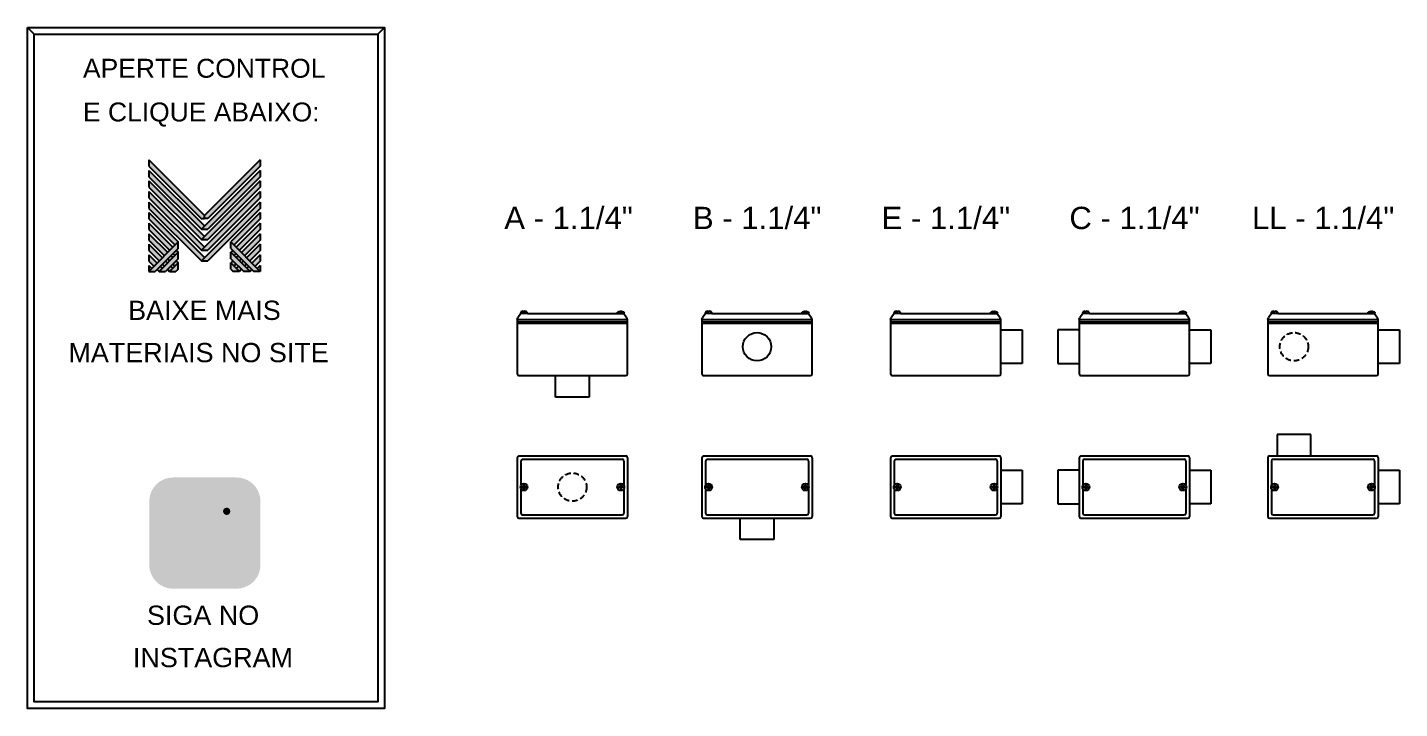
# Model space of a CAD drawing. Header units: millimetres. Extents: x 224 to 3249, y 310 to 1076.
# Drawn here: x 224 to 1766, y 310 to 1076 of the extents above; entities that cross this region are included whole.
import ezdxf
from ezdxf.enums import TextEntityAlignment as Align

# ---------------------------------------------------------------- set-up
doc = ezdxf.new("R2010")
doc.units = ezdxf.units.MM
doc.linetypes.add('HIDDEN', pattern=[9.525, 6.35, -3.175])
for name, color, linetype in [('BUCHA DE PASSAGEM', 20, 'Continuous'), ('CONDULETE', 8, 'Continuous'), ('FURO VASADO', 251, 'HIDDEN'), ('logo01', 10, 'Continuous'), ('logo02', 250, 'Continuous')]:
    doc.layers.add(name, color=color, linetype=linetype)
doc.styles.get("Standard").update_dxf_attribs({"font": 'arial.ttf'})

# ---------------------------------------------------------------- blocks, each defined once
blk = doc.blocks.new('MESH')
at = {"layer": 'logo01'}
h = blk.add_hatch(color=256, dxfattribs=at)
h.dxf.hatch_style = 1
h.paths.add_polyline_path([(30046, 14087), (30046, 13835), (32119, 11769), (32248, 11769), (32248, 11893)])
h.paths.add_polyline_path([(30046, 13670), (30046, 13418), (32121, 11349), (32248, 11475)])
h.paths.add_polyline_path([(30046, 13253), (30046, 13001), (32121, 10932), (32248, 11058)])
h.paths.add_polyline_path([(30046, 12835), (30046, 12583), (32121, 10515), (32248, 10641)])
h.paths.add_polyline_path([(30046, 12418), (30046, 12166), (32121, 10097), (32248, 10223)])
h.paths.add_polyline_path([(30046, 12001), (30046, 11749), (31084, 10714), (31211, 10840)])
h.paths.add_polyline_path([(30046, 11583), (30046, 11331), (30875, 10505), (31001, 10631)])
h.paths.add_polyline_path([(30046, 11166), (30046, 10914), (30666, 10296), (30792, 10422)])
h.paths.add_polyline_path([(30046, 10749), (30046, 10497), (30456, 10088), (30583, 10214)])
h.paths.add_polyline_path([(30046, 10331), (30046, 10079), (30247, 9879), (30373, 10005)])
h.paths.add_polyline_path([(30164, 9796), (30046, 9914), (30046, 9679)])
h.paths.add_polyline_path([(30574, 9805), (30500, 9879), (30373, 9753), (30448, 9679)])
h.paths.add_polyline_path([(30784, 10013), (30709, 10088), (30583, 9962), (30657, 9887)])
h.paths.add_polyline_path([(30993, 9805), (30910, 9887), (30784, 9761), (30867, 9679)])
h.paths.add_polyline_path([(30993, 10222), (30918, 10296), (30792, 10170), (30867, 10096)])
h.paths.add_polyline_path([(31119, 10096), (30993, 9970), (31076, 9887), (31202, 10013)])
h.paths.add_polyline_path([(31202, 10431), (31128, 10505), (31001, 10379), (31076, 10305)], flags=17)
h.paths.add_polyline_path([(33284, 10840), (33284, 10588), (34196, 9679), (34449, 9679)])
h.paths.add_polyline_path([(33293, 10431), (33293, 10179), (33794, 9679), (34047, 9679)])
h.paths.add_polyline_path([(33293, 10013), (33293, 9761), (33376, 9679), (33628, 9679)], flags=17)
at = {"layer": 'logo02'}
h = blk.add_hatch(color=256, dxfattribs=at)
h.dxf.hatch_style = 1
h.paths.add_polyline_path([(34449, 13835), (34449, 14087), (32248, 11893), (32248, 11769), (32376, 11769)])
h.paths.add_polyline_path([(34449, 13418), (34449, 13670), (32121, 11349), (32374, 11349)])
h.paths.add_polyline_path([(34449, 13001), (34449, 13253), (32121, 10932), (32374, 10932)])
h.paths.add_polyline_path([(34449, 12583), (34449, 12835), (32121, 10515), (32374, 10515)])
h.paths.add_polyline_path([(34449, 12166), (34449, 12418), (32121, 10097), (32374, 10097)])
h.paths.add_polyline_path([(34449, 11749), (34449, 12001), (33284, 10840), (33411, 10714)], flags=17)
h.paths.add_polyline_path([(34449, 11331), (34449, 11583), (33494, 10631), (33620, 10505)], flags=17)
h.paths.add_polyline_path([(34449, 10914), (34449, 11166), (33703, 10422), (33829, 10296)], flags=17)
h.paths.add_polyline_path([(34449, 10497), (34449, 10749), (33912, 10214), (34039, 10088)])
h.paths.add_polyline_path([(34449, 10331), (34122, 10005), (34248, 9879), (34449, 10079)])
h.paths.add_polyline_path([(33577, 10296), (33502, 10222), (33628, 10096), (33703, 10170)])
h.paths.add_polyline_path([(33367, 10505), (33293, 10431), (33419, 10305), (33494, 10379)], flags=17)
h.paths.add_polyline_path([(33376, 10096), (33293, 10013), (33419, 9887), (33502, 9970)])
h.paths.add_polyline_path([(33786, 10088), (33711, 10013), (33838, 9887), (33912, 9962)])
h.paths.add_polyline_path([(33585, 9887), (33502, 9805), (33628, 9679), (33711, 9761)])
h.paths.add_polyline_path([(33995, 9879), (33921, 9805), (34047, 9679), (34122, 9753)])
h.paths.add_polyline_path([(34449, 9914), (34331, 9796), (34449, 9679)])
h.paths.add_polyline_path([(31202, 10013), (30867, 9679), (31119, 9679), (31202, 9761)], flags=17)
h.paths.add_polyline_path([(31202, 10179), (31202, 10431), (30448, 9679), (30701, 9679)])
h.paths.add_polyline_path([(31211, 10588), (31211, 10840), (30046, 9679), (30299, 9679)])
at = {"layer": 'logo01'}
for p, q in [((30046, 14087), (30046, 13835)), ((30046, 14087), (32248, 11893)), ((30046, 13835), (32119, 11769)), ((30046, 13670), (30046, 13418)), ((30046, 13670), (32248, 11475)), ((30046, 13418), (32121, 11349)), ((30046, 13253), (30046, 13001)), ((30046, 13253), (32248, 11058)), ((30046, 13001), (32121, 10932)), ((30046, 12835), (30046, 12583)), ((30046, 12835), (32248, 10641)), ((30046, 12583), (32121, 10515)), ((30046, 12418), (30046, 12166)), ((30046, 12418), (32248, 10223)), ((30046, 12166), (32121, 10097)), ((30046, 12001), (30046, 11749)), ((30046, 12001), (31211, 10840)), ((30046, 11749), (31084, 10714)), ((30046, 11583), (30046, 11331)), ((30046, 11583), (31001, 10631)), ((32119, 11769), (32248, 11769)), ((30046, 11331), (30875, 10505)), ((30046, 11166), (30046, 10914)), ((30046, 11166), (30792, 10422)), ((30046, 10914), (30666, 10296)), ((30046, 10749), (30046, 10497)), ((30046, 10749), (30583, 10214)), ((30046, 10497), (30456, 10088)), ((30046, 10331), (30046, 10079)), ((30046, 10331), (30373, 10005)), ((31001, 10379), (31076, 10305)), ((31128, 10505), (31202, 10431)), ((33284, 10840), (34449, 9679)), ((33284, 10588), (33284, 10840)), ((33284, 10588), (34196, 9679)), ((33293, 10431), (34047, 9679)), ((33293, 10179), (33293, 10431)), ((30046, 10079), (30247, 9879)), ((30046, 9914), (30046, 9679)), ((30046, 9914), (30164, 9796)), ((30500, 9879), (30574, 9805)), ((30583, 9962), (30657, 9887)), ((30709, 10088), (30784, 10013)), ((30784, 9761), (30867, 9679)), ((30792, 10170), (30867, 10096)), ((30910, 9887), (30993, 9805)), ((30918, 10296), (30993, 10222)), ((30993, 9970), (31076, 9887)), ((31119, 10096), (31202, 10013)), ((33293, 10179), (33794, 9679)), ((33293, 10013), (33628, 9679)), ((33293, 9761), (33293, 10013)), ((33293, 9761), (33376, 9679)), ((30373, 9753), (30448, 9679)), ((33628, 9679), (33376, 9679)), ((34047, 9679), (33794, 9679)), ((34449, 9679), (34196, 9679))]:
    blk.add_line(p, q, dxfattribs=at)
at = {"layer": 'logo02'}
for p, q in [((34449, 13670), (32121, 11349)), ((34449, 14087), (32248, 11893)), ((34449, 13835), (32376, 11769)), ((34449, 14087), (34449, 13835)), ((34449, 13670), (34449, 13418)), ((34449, 13253), (32121, 10932)), ((34449, 13418), (32374, 11349)), ((34449, 13253), (34449, 13001)), ((34449, 12835), (32121, 10515)), ((34449, 13001), (32374, 10932)), ((34449, 12583), (32374, 10515)), ((34449, 12835), (34449, 12583)), ((34449, 12418), (32121, 10097)), ((34449, 12166), (32374, 10097)), ((34449, 12001), (33284, 10840)), ((34449, 12418), (34449, 12166)), ((34449, 12001), (34449, 11749)), ((32248, 11769), (32248, 11893)), ((32376, 11769), (32248, 11769)), ((34449, 11749), (33411, 10714)), ((34449, 11583), (33494, 10631)), ((34449, 11583), (34449, 11331)), ((32121, 11349), (32374, 11349)), ((32121, 10932), (32374, 10932)), ((34449, 11331), (33620, 10505)), ((34449, 11166), (33703, 10422)), ((34449, 10914), (33829, 10296)), ((34449, 11166), (34449, 10914)), ((31211, 10840), (30046, 9679)), ((31211, 10588), (30299, 9679)), ((31202, 10431), (30448, 9679)), ((31202, 10179), (31202, 10431)), ((31211, 10588), (31211, 10840)), ((32121, 10515), (32374, 10515)), ((33367, 10505), (33293, 10431)), ((33494, 10379), (33419, 10305)), ((34449, 10749), (33912, 10214)), ((34449, 10497), (34039, 10088)), ((34449, 10331), (34122, 10005)), ((34449, 10749), (34449, 10497)), ((34449, 10331), (34449, 10079)), ((31202, 10179), (30701, 9679)), ((31202, 10013), (30867, 9679)), ((31202, 9761), (31119, 9679)), ((31202, 9761), (31202, 10013)), ((32121, 10097), (32374, 10097)), ((33376, 10096), (33293, 10013)), ((33502, 9970), (33419, 9887)), ((33577, 10296), (33502, 10222)), ((33585, 9887), (33502, 9805)), ((33703, 10170), (33628, 10096)), ((33711, 9761), (33628, 9679)), ((33786, 10088), (33711, 10013)), ((33912, 9962), (33838, 9887)), ((33995, 9879), (33921, 9805)), ((34449, 10079), (34248, 9879)), ((34449, 9914), (34331, 9796)), ((34449, 9914), (34449, 9679)), ((30046, 9679), (30299, 9679)), ((30448, 9679), (30701, 9679)), ((30867, 9679), (31119, 9679)), ((34122, 9753), (34047, 9679))]:
    blk.add_line(p, q, dxfattribs=at)

msp = doc.modelspace()

# ---------------------------------------------------------------- hatches: boundary and pattern name
at = {"layer": 'BUCHA DE PASSAGEM'}
h = msp.add_hatch(color=18, dxfattribs=at)
h.dxf.hatch_style = 1
h.paths.add_polyline_path([(459.3, 570), (388.1, 570, 0.414214), (361.3, 543.2), (361.3, 471.9, 0.414214), (388.1, 445.1), (459.3, 445.1, 0.414214), (486.1, 471.9), (486.1, 543.2, 0.414214)])
h.paths.add_polyline_path([(406.4, 552.6), (441, 552.6, -0.414214), (468.7, 524.9), (468.7, 490.1, -0.414214), (441, 462.4), (406.4, 462.4, -0.414214), (378.6, 490.1), (378.6, 524.9, -0.414214)], flags=16)
h.paths.add_polyline_path([(406.4, 544.4), (441, 544.4, -0.414214), (460.5, 524.9), (460.5, 490.1, -0.414214), (441, 470.7), (406.4, 470.7, -0.414214), (386.9, 490.1), (386.9, 524.9, -0.414214)], flags=0)
h.paths.add_polyline_path([(444.9, 507.5, -1), (402.5, 507.5, -1)], flags=0)
h.paths.add_polyline_path([(436.6, 507.5, -1), (410.7, 507.5, -1)], flags=0)
h.paths.add_polyline_path([(452.3, 532, -1), (444.1, 532, -1)], flags=0)
h.paths.add_polyline_path([(441, 544.4), (406.4, 544.4, 0.414214), (386.9, 524.9), (386.9, 490.1, 0.414214), (406.4, 470.7), (441, 470.7, 0.414214), (460.5, 490.1), (460.5, 524.9, 0.414214)], flags=0)
h.paths.add_polyline_path([(410.7, 507.5, 1), (436.6, 507.5, 1)], flags=0)
h = msp.add_hatch(color=0, dxfattribs=at)
h.dxf.hatch_style = 1
h.paths.add_polyline_path([(406.4, 552.6, 0.414214), (378.6, 524.9), (378.6, 490.1, 0.414214), (406.4, 462.4), (441, 462.4, 0.414214), (468.7, 490.1), (468.7, 524.9, 0.414214), (441, 552.6)])
h.paths.add_polyline_path([(452.3, 532, -1), (444.1, 532, -1)], flags=16)
h.paths.add_polyline_path([(444.9, 507.5, -1), (402.5, 507.5, -1)], flags=16)
h.paths.add_polyline_path([(436.6, 507.5, -1), (410.7, 507.5, -1)], flags=0)
h = msp.add_hatch(color=18, dxfattribs=at)
h.dxf.hatch_style = 1
h.paths.add_polyline_path([(441, 544.4), (406.4, 544.4, 0.414214), (386.9, 524.9), (386.9, 490.1, 0.414214), (406.4, 470.7), (441, 470.7, 0.414214), (460.5, 490.1), (460.5, 524.9, 0.414214)])
h.paths.add_polyline_path([(444.9, 507.5, -1), (402.5, 507.5, -1)], flags=16)
h.paths.add_polyline_path([(436.6, 507.5, -1), (410.7, 507.5, -1)], flags=0)
h.paths.add_polyline_path([(444.1, 532, -1), (452.3, 532, -1)], flags=16)
h.paths.add_polyline_path([(436.6, 507.5, 1), (410.7, 507.5, 1)], flags=0)
h = msp.add_hatch(color=0, dxfattribs=at)
h.dxf.hatch_style = 1
h.paths.add_polyline_path([(402.5, 507.5, 1), (444.9, 507.5, 1)])
h.paths.add_polyline_path([(436.6, 507.5, -1), (410.7, 507.5, -1)], flags=16)
h = msp.add_hatch(color=0, dxfattribs=at)
h.dxf.hatch_style = 1
h.paths.add_polyline_path([(452.3, 532, 1), (444.1, 532, 1)])
h = msp.add_hatch(color=18, dxfattribs=at)
h.dxf.hatch_style = 1
h.paths.add_polyline_path([(410.7, 507.5, 1), (436.6, 507.5, 1)])

# ---------------------------------------------------------------- linework, layer by layer
for p, q in [((232.1, 1067.9), (224.4, 1075.6)), ((617.9, 1067.9), (625.6, 1075.6))]:
    msp.add_line(p, q, dxfattribs=at)
for points in [[(224.4, 1075.6), (625.6, 1075.6), (625.6, 310.4), (224.4, 310.4)], [(232.1, 1067.9), (617.9, 1067.9), (617.9, 318.1), (232.1, 318.1)]]:
    msp.add_lwpolyline(points, close=True, dxfattribs=at)
at = {"layer": 'CONDULETE'}
for p, q in [((781.6, 756), (781.5, 756.6)), ((782.1, 755.8), (781.8, 755.8)), ((782.1, 755.8), (782.4, 755.8)), ((782.6, 756), (782.7, 756.6)), ((890.3, 756), (890.3, 756.6)), ((890.8, 755.8), (890.5, 755.8)), ((890.8, 755.8), (891.2, 755.8)), ((891.4, 756), (891.4, 756.6)), ((989, 756), (988.9, 756.6)), ((989.5, 755.8), (989.2, 755.8)), ((989.5, 755.8), (989.8, 755.8)), ((990, 756), (990.1, 756.6)), ((1097.7, 756), (1097.7, 756.6)), ((1098.2, 755.8), (1097.9, 755.8)), ((1098.2, 755.8), (1098.6, 755.8)), ((1098.8, 756), (1098.8, 756.6)), ((1200.9, 756), (1200.8, 756.6)), ((1201.4, 755.8), (1201.1, 755.8)), ((1201.4, 755.8), (1201.7, 755.8)), ((1201.9, 756), (1202, 756.6)), ((1309.6, 756), (1309.6, 756.6)), ((1310.1, 755.8), (1309.8, 755.8)), ((1310.1, 755.8), (1310.5, 755.8)), ((1310.7, 756), (1310.7, 756.6)), ((1412.8, 756), (1412.7, 756.6)), ((1413.3, 755.8), (1413, 755.8)), ((1413.3, 755.8), (1413.6, 755.8)), ((1413.8, 756), (1413.9, 756.6)), ((1521.5, 756), (1521.5, 756.6)), ((1522.1, 755.8), (1521.7, 755.8)), ((1522.1, 755.8), (1522.4, 755.8)), ((1522.6, 756), (1522.6, 756.6)), ((1624.7, 756), (1624.6, 756.6)), ((1625.2, 755.8), (1624.9, 755.8)), ((1625.2, 755.8), (1625.5, 755.8)), ((1625.7, 756), (1625.8, 756.6)), ((1733.4, 756), (1733.4, 756.6)), ((1734, 755.8), (1733.6, 755.8)), ((1734, 755.8), (1734.3, 755.8)), ((1734.5, 756), (1734.5, 756.6)), ((774.5, 747.5), (775.2, 749.2)), ((774.5, 747.5), (774.5, 686.4)), ((774.5, 747.5), (898.5, 747.5)), ((774.5, 745), (898.5, 745)), ((774.5, 743.4), (898.5, 743.4)), ((778.6, 754.4), (775.2, 749.2)), ((785.9, 754.4), (778.3, 754.4)), ((785.9, 754.4), (887.1, 754.4)), ((887.1, 754.4), (894.6, 754.4)), ((894.4, 754.4), (897.7, 749.2)), ((898.5, 747.5), (897.7, 749.2)), ((898.5, 686.4), (898.5, 747.5)), ((981.9, 747.5), (982.6, 749.2)), ((981.9, 747.5), (981.9, 686.4)), ((981.9, 747.5), (1105.9, 747.5)), ((981.9, 745), (1105.9, 745)), ((981.9, 743.4), (1105.9, 743.4)), ((986, 754.4), (982.6, 749.2)), ((993.3, 754.4), (985.7, 754.4)), ((993.3, 754.4), (1094.5, 754.4)), ((1094.5, 754.4), (1102, 754.4)), ((1101.8, 754.4), (1105.1, 749.2)), ((1105.9, 747.5), (1105.1, 749.2)), ((1105.9, 686.4), (1105.9, 747.5)), ((1193.8, 747.5), (1194.5, 749.2)), ((1193.8, 747.5), (1193.8, 686.4)), ((1193.8, 747.5), (1317.8, 747.5)), ((1193.8, 745), (1317.8, 745)), ((1193.8, 743.4), (1317.8, 743.4)), ((1197.9, 754.4), (1194.5, 749.2)), ((1205.2, 754.4), (1197.6, 754.4)), ((1205.2, 754.4), (1306.4, 754.4)), ((1306.4, 754.4), (1313.9, 754.4)), ((1313.7, 754.4), (1317, 749.2)), ((1317.8, 747.5), (1317, 749.2)), ((1317.8, 686.4), (1317.8, 747.5)), ((1405.7, 747.5), (1406.4, 749.2)), ((1405.7, 747.5), (1405.7, 686.4)), ((1405.7, 747.5), (1529.7, 747.5)), ((1405.7, 745), (1529.7, 745)), ((1405.7, 743.4), (1529.7, 743.4)), ((1409.8, 754.4), (1406.4, 749.2)), ((1417.1, 754.4), (1409.5, 754.4)), ((1417.1, 754.4), (1518.3, 754.4)), ((1518.3, 754.4), (1525.8, 754.4)), ((1525.6, 754.4), (1529, 749.2)), ((1529.7, 747.5), (1529, 749.2)), ((1529.7, 686.4), (1529.7, 747.5)), ((1617.6, 747.5), (1618.3, 749.2)), ((1617.6, 747.5), (1617.6, 686.4)), ((1617.6, 747.5), (1741.6, 747.5)), ((1617.6, 745), (1741.6, 745)), ((1617.6, 743.4), (1741.6, 743.4)), ((1621.7, 754.4), (1618.3, 749.2)), ((1629, 754.4), (1621.4, 754.4)), ((1629, 754.4), (1730.2, 754.4)), ((1730.2, 754.4), (1737.7, 754.4)), ((1737.5, 754.4), (1740.9, 749.2)), ((1741.6, 747.5), (1740.9, 749.2)), ((1741.6, 686.4), (1741.6, 747.5)), ((1317.8, 735.8), (1341.8, 735.8)), ((1341.8, 735.8), (1341.8, 698.1)), ((1405.7, 735.8), (1381.7, 735.8)), ((1381.7, 735.8), (1381.7, 698.1)), ((1529.7, 735.8), (1553.7, 735.8)), ((1553.7, 735.8), (1553.7, 698.1)), ((1741.6, 735.8), (1765.6, 735.8)), ((1765.6, 735.8), (1765.6, 698.1)), ((1341.8, 698.1), (1317.8, 698.1)), ((1381.7, 698.1), (1405.7, 698.1)), ((1553.7, 698.1), (1529.7, 698.1)), ((1765.6, 698.1), (1741.6, 698.1)), ((776.5, 684.4), (896.5, 684.4)), ((817.6, 660.4), (817.6, 684.4)), ((855.3, 684.4), (855.3, 660.4)), ((983.9, 684.4), (1103.9, 684.4)), ((1195.8, 684.4), (1315.8, 684.4)), ((1407.7, 684.4), (1527.7, 684.4)), ((1619.6, 684.4), (1739.6, 684.4)), ((855.3, 660.4), (817.6, 660.4)), ((1666, 618.2), (1628.2, 618.2)), ((1628.2, 618.2), (1628.2, 594.2)), ((1666, 594.2), (1666, 618.2)), ((774.5, 592.2), (774.5, 526.2)), ((776.5, 594.2), (896.5, 594.2)), ((778.6, 588.4), (778.6, 561.1)), ((780.6, 590.4), (892.4, 590.4)), ((894.4, 588.4), (894.4, 561.1)), ((898.5, 592.2), (898.5, 526.2)), ((981.9, 592.2), (981.9, 526.2)), ((983.9, 594.2), (1103.9, 594.2)), ((986, 588.4), (986, 561.1)), ((988, 590.4), (1099.8, 590.4)), ((1101.8, 588.4), (1101.8, 561.1)), ((1105.9, 592.2), (1105.9, 526.2)), ((1193.8, 592.2), (1193.8, 526.2)), ((1195.8, 594.2), (1315.8, 594.2)), ((1197.9, 588.4), (1197.9, 561.1)), ((1199.9, 590.4), (1311.7, 590.4)), ((1313.7, 588.4), (1313.7, 561.1)), ((1317.8, 592.2), (1317.8, 526.2)), ((1405.7, 592.2), (1405.7, 526.2)), ((1407.7, 594.2), (1527.7, 594.2)), ((1409.8, 588.4), (1409.8, 561.1)), ((1411.8, 590.4), (1523.6, 590.4)), ((1525.6, 588.4), (1525.6, 561.1)), ((1529.7, 592.2), (1529.7, 526.2)), ((1617.6, 592.2), (1617.6, 526.2)), ((1619.6, 594.2), (1739.6, 594.2)), ((1621.7, 588.4), (1621.7, 561.1)), ((1623.7, 590.4), (1735.5, 590.4)), ((1737.5, 588.4), (1737.5, 561.1)), ((1741.6, 592.2), (1741.6, 526.2)), ((1317.8, 578.1), (1341.8, 578.1)), ((1341.8, 578.1), (1341.8, 540.4)), ((1405.7, 578.1), (1381.7, 578.1)), ((1381.7, 578.1), (1381.7, 540.4)), ((1529.7, 578.1), (1553.7, 578.1)), ((1553.7, 578.1), (1553.7, 540.4)), ((1741.6, 578.1), (1765.6, 578.1)), ((1765.6, 578.1), (1765.6, 540.4)), ((778.6, 557.4), (778.6, 530)), ((778.6, 557.4), (778.6, 530)), ((780.1, 559.2), (780.1, 559.6)), ((780.1, 559.2), (780.1, 558.9)), ((780.3, 559.8), (781.4, 559.8)), ((780.3, 558.7), (781.4, 558.7)), ((781.5, 561), (781.5, 560)), ((781.5, 557.5), (781.5, 558.5)), ((782.1, 561.2), (781.7, 561.2)), ((782.1, 557.3), (781.7, 557.3)), ((782.1, 561.2), (782.5, 561.2)), ((782.1, 557.3), (782.5, 557.3)), ((782.7, 561), (782.7, 560)), ((782.7, 557.5), (782.7, 558.5)), ((783.9, 559.8), (782.8, 559.8)), ((783.9, 558.7), (782.8, 558.7)), ((784.1, 559.2), (784.1, 559.6)), ((784.1, 559.2), (784.1, 558.9)), ((888.8, 559.2), (888.8, 559.6)), ((888.8, 559.2), (888.8, 558.9)), ((889, 559.8), (890.1, 559.8)), ((889, 558.7), (890.1, 558.7)), ((890.3, 561), (890.3, 560)), ((890.3, 557.5), (890.3, 558.5)), ((890.8, 561.2), (890.5, 561.2)), ((890.8, 557.3), (890.5, 557.3)), ((890.8, 561.2), (891.2, 561.2)), ((890.8, 557.3), (891.2, 557.3)), ((891.4, 561), (891.4, 560)), ((891.4, 557.5), (891.4, 558.5)), ((892.6, 559.8), (891.6, 559.8)), ((892.6, 558.7), (891.6, 558.7)), ((892.8, 559.2), (892.8, 559.6)), ((892.8, 559.2), (892.8, 558.9)), ((894.4, 557.4), (894.4, 530)), ((894.4, 557.4), (894.4, 530)), ((986, 557.4), (986, 530)), ((986, 557.4), (986, 530)), ((987.5, 559.2), (987.5, 559.6)), ((987.5, 559.2), (987.5, 558.9)), ((987.7, 559.8), (988.8, 559.8)), ((987.7, 558.7), (988.8, 558.7)), ((988.9, 561), (988.9, 560)), ((988.9, 557.5), (988.9, 558.5)), ((989.5, 561.2), (989.1, 561.2)), ((989.5, 557.3), (989.1, 557.3)), ((989.5, 561.2), (989.9, 561.2)), ((989.5, 557.3), (989.9, 557.3)), ((990.1, 561), (990.1, 560)), ((990.1, 557.5), (990.1, 558.5)), ((991.3, 559.8), (990.2, 559.8)), ((991.3, 558.7), (990.2, 558.7)), ((991.5, 559.2), (991.5, 559.6)), ((991.5, 559.2), (991.5, 558.9)), ((1096.2, 559.2), (1096.2, 559.6)), ((1096.2, 559.2), (1096.2, 558.9)), ((1096.4, 559.8), (1097.5, 559.8)), ((1096.4, 558.7), (1097.5, 558.7)), ((1097.7, 561), (1097.7, 560)), ((1097.7, 557.5), (1097.7, 558.5)), ((1098.2, 561.2), (1097.9, 561.2)), ((1098.2, 557.3), (1097.9, 557.3)), ((1098.2, 561.2), (1098.6, 561.2)), ((1098.2, 557.3), (1098.6, 557.3)), ((1098.8, 561), (1098.8, 560)), ((1098.8, 557.5), (1098.8, 558.5)), ((1100, 559.8), (1099, 559.8)), ((1100, 558.7), (1099, 558.7)), ((1100.2, 559.2), (1100.2, 559.6)), ((1100.2, 559.2), (1100.2, 558.9)), ((1101.8, 557.4), (1101.8, 530)), ((1101.8, 557.4), (1101.8, 530)), ((1197.9, 557.4), (1197.9, 530)), ((1197.9, 557.4), (1197.9, 530)), ((1199.4, 559.2), (1199.4, 559.6)), ((1199.4, 559.2), (1199.4, 558.9)), ((1199.6, 559.8), (1200.7, 559.8)), ((1199.6, 558.7), (1200.7, 558.7)), ((1200.8, 561), (1200.8, 560)), ((1200.8, 557.5), (1200.8, 558.5)), ((1201.4, 561.2), (1201, 561.2)), ((1201.4, 557.3), (1201, 557.3)), ((1201.4, 561.2), (1201.8, 561.2)), ((1201.4, 557.3), (1201.8, 557.3)), ((1202, 561), (1202, 560)), ((1202, 557.5), (1202, 558.5)), ((1203.2, 559.8), (1202.1, 559.8)), ((1203.2, 558.7), (1202.1, 558.7)), ((1203.4, 559.2), (1203.4, 559.6)), ((1203.4, 559.2), (1203.4, 558.9)), ((1308.2, 559.2), (1308.2, 559.6)), ((1308.2, 559.2), (1308.2, 558.9)), ((1308.4, 559.8), (1309.4, 559.8)), ((1308.4, 558.7), (1309.4, 558.7)), ((1309.6, 561), (1309.6, 560)), ((1309.6, 557.5), (1309.6, 558.5)), ((1310.1, 561.2), (1309.8, 561.2)), ((1310.1, 557.3), (1309.8, 557.3)), ((1310.1, 561.2), (1310.5, 561.2)), ((1310.1, 557.3), (1310.5, 557.3)), ((1310.7, 561), (1310.7, 560)), ((1310.7, 557.5), (1310.7, 558.5)), ((1311.9, 559.8), (1310.9, 559.8)), ((1311.9, 558.7), (1310.9, 558.7)), ((1312.1, 559.2), (1312.1, 559.6)), ((1312.1, 559.2), (1312.1, 558.9)), ((1313.7, 557.4), (1313.7, 530)), ((1313.7, 557.4), (1313.7, 530)), ((1409.8, 557.4), (1409.8, 530)), ((1409.8, 557.4), (1409.8, 530)), ((1411.3, 559.2), (1411.3, 559.6)), ((1411.3, 559.2), (1411.3, 558.9)), ((1411.5, 559.8), (1412.6, 559.8)), ((1411.5, 558.7), (1412.6, 558.7)), ((1412.7, 561), (1412.7, 560)), ((1412.7, 557.5), (1412.7, 558.5)), ((1413.3, 561.2), (1412.9, 561.2)), ((1413.3, 557.3), (1412.9, 557.3)), ((1413.3, 561.2), (1413.7, 561.2)), ((1413.3, 557.3), (1413.7, 557.3)), ((1413.9, 561), (1413.9, 560)), ((1413.9, 557.5), (1413.9, 558.5)), ((1415.1, 559.8), (1414, 559.8)), ((1415.1, 558.7), (1414, 558.7)), ((1415.3, 559.2), (1415.3, 559.6)), ((1415.3, 559.2), (1415.3, 558.9)), ((1520.1, 559.2), (1520.1, 559.6)), ((1520.1, 559.2), (1520.1, 558.9)), ((1520.3, 559.8), (1521.3, 559.8)), ((1520.3, 558.7), (1521.3, 558.7)), ((1521.5, 561), (1521.5, 560)), ((1521.5, 557.5), (1521.5, 558.5)), ((1522.1, 561.2), (1521.7, 561.2)), ((1522.1, 557.3), (1521.7, 557.3)), ((1522.1, 561.2), (1522.4, 561.2)), ((1522.1, 557.3), (1522.4, 557.3)), ((1522.6, 561), (1522.6, 560)), ((1522.6, 557.5), (1522.6, 558.5)), ((1523.8, 559.8), (1522.8, 559.8)), ((1523.8, 558.7), (1522.8, 558.7)), ((1524, 559.2), (1524, 559.6)), ((1524, 559.2), (1524, 558.9)), ((1525.6, 557.4), (1525.6, 530)), ((1525.6, 557.4), (1525.6, 530)), ((1621.7, 557.4), (1621.7, 530)), ((1621.7, 557.4), (1621.7, 530)), ((1623.2, 559.2), (1623.2, 559.6)), ((1623.2, 559.2), (1623.2, 558.9)), ((1623.4, 559.8), (1624.5, 559.8)), ((1623.4, 558.7), (1624.5, 558.7)), ((1624.6, 561), (1624.6, 560)), ((1624.6, 557.5), (1624.6, 558.5)), ((1625.2, 561.2), (1624.8, 561.2)), ((1625.2, 557.3), (1624.8, 557.3)), ((1625.2, 561.2), (1625.6, 561.2)), ((1625.2, 557.3), (1625.6, 557.3)), ((1625.8, 561), (1625.8, 560)), ((1625.8, 557.5), (1625.8, 558.5)), ((1627, 559.8), (1625.9, 559.8)), ((1627, 558.7), (1625.9, 558.7)), ((1627.2, 559.2), (1627.2, 559.6)), ((1627.2, 559.2), (1627.2, 558.9)), ((1732, 559.2), (1732, 559.6)), ((1732, 559.2), (1732, 558.9)), ((1732.2, 559.8), (1733.2, 559.8)), ((1732.2, 558.7), (1733.2, 558.7)), ((1733.4, 561), (1733.4, 560)), ((1733.4, 557.5), (1733.4, 558.5)), ((1734, 561.2), (1733.6, 561.2)), ((1734, 557.3), (1733.6, 557.3)), ((1734, 561.2), (1734.3, 561.2)), ((1734, 557.3), (1734.3, 557.3)), ((1734.5, 561), (1734.5, 560)), ((1734.5, 557.5), (1734.5, 558.5)), ((1735.8, 559.8), (1734.7, 559.8)), ((1735.8, 558.7), (1734.7, 558.7)), ((1736, 559.2), (1736, 559.6)), ((1736, 559.2), (1736, 558.9)), ((1737.5, 557.4), (1737.5, 530)), ((1737.5, 557.4), (1737.5, 530)), ((1341.8, 540.4), (1317.8, 540.4)), ((1381.7, 540.4), (1405.7, 540.4)), ((1553.7, 540.4), (1529.7, 540.4)), ((1765.6, 540.4), (1741.6, 540.4)), ((776.5, 524.2), (896.5, 524.2)), ((780.6, 528), (892.4, 528)), ((983.9, 524.2), (1103.9, 524.2)), ((988, 528), (1099.8, 528)), ((1025, 500.2), (1025, 524.2)), ((1062.7, 524.2), (1062.7, 500.2)), ((1195.8, 524.2), (1315.8, 524.2)), ((1199.9, 528), (1311.7, 528)), ((1407.7, 524.2), (1527.7, 524.2)), ((1411.8, 528), (1523.6, 528)), ((1619.6, 524.2), (1739.6, 524.2)), ((1623.7, 528), (1735.5, 528)), ((1062.7, 500.2), (1025, 500.2))]:
    msp.add_line(p, q, dxfattribs=at)
for centre, radius in [((1043.9, 716.9), 15.9), ((782.1, 559.2), 3.99), ((890.8, 559.2), 3.99), ((989.5, 559.2), 3.99), ((1098.2, 559.2), 3.99), ((1201.4, 559.2), 3.99), ((1310.1, 559.2), 3.99), ((1413.3, 559.2), 3.99), ((1522.1, 559.2), 3.99), ((1625.2, 559.2), 3.99), ((1734, 559.2), 3.99)]:
    msp.add_circle(centre, radius, dxfattribs=at)
for centre, radius, start, end in [((781.3, 756.5), 0.2, 5.1527, 97.0004), ((781.8, 756), 0.2, 185.1527, 270), ((782.4, 756), 0.2, 270, 354.8473), ((782.9, 756.5), 0.2, 82.9996, 174.8473), ((890.1, 756.5), 0.2, 5.1527, 97.0004), ((890.5, 756), 0.2, 185.1527, 270), ((891.2, 756), 0.2, 270, 354.8473), ((891.6, 756.5), 0.2, 82.9996, 174.8473), ((988.7, 756.5), 0.2, 5.1527, 97.0004), ((989.2, 756), 0.2, 185.1527, 270), ((989.8, 756), 0.2, 270, 354.8473), ((990.3, 756.5), 0.2, 82.9996, 174.8473), ((1097.5, 756.5), 0.2, 5.1527, 97.0004), ((1097.9, 756), 0.2, 185.1527, 270), ((1098.6, 756), 0.2, 270, 354.8473), ((1099, 756.5), 0.2, 82.9996, 174.8473), ((1200.6, 756.5), 0.2, 5.1527, 97.0004), ((1201.1, 756), 0.2, 185.1527, 270), ((1201.7, 756), 0.2, 270, 354.8473), ((1202.2, 756.5), 0.2, 82.9996, 174.8473), ((1309.4, 756.5), 0.2, 5.1527, 97.0004), ((1309.8, 756), 0.2, 185.1527, 270), ((1310.5, 756), 0.2, 270, 354.8473), ((1310.9, 756.5), 0.2, 82.9996, 174.8473), ((1412.5, 756.5), 0.2, 5.1527, 97.0004), ((1413, 756), 0.2, 185.1527, 270), ((1413.6, 756), 0.2, 270, 354.8473), ((1414.1, 756.5), 0.2, 82.9996, 174.8473), ((1521.3, 756.5), 0.2, 5.1527, 97.0004), ((1521.7, 756), 0.2, 185.1527, 270), ((1522.4, 756), 0.2, 270, 354.8473), ((1522.8, 756.5), 0.2, 82.9996, 174.8473), ((1624.4, 756.5), 0.2, 5.1527, 97.0004), ((1624.9, 756), 0.2, 185.1527, 270), ((1625.5, 756), 0.2, 270, 354.8473), ((1626, 756.5), 0.2, 82.9996, 174.8473), ((1733.2, 756.5), 0.2, 5.1527, 97.0004), ((1733.6, 756), 0.2, 185.1527, 270), ((1734.3, 756), 0.2, 270, 354.8473), ((1734.7, 756.5), 0.2, 82.9996, 174.8473), ((778.3, 754.6), 0.2, 170.9615, 270), ((785.9, 754.6), 0.2, 270, 9.0385), ((887.1, 754.6), 0.2, 170.9615, 270), ((894.6, 754.6), 0.2, 270, 9.0385), ((985.7, 754.6), 0.2, 170.9615, 270), ((993.3, 754.6), 0.2, 270, 9.0385), ((1094.5, 754.6), 0.2, 170.9615, 270), ((1102, 754.6), 0.2, 270, 9.0385), ((1197.6, 754.6), 0.2, 170.9615, 270), ((1205.2, 754.6), 0.2, 270, 9.0385), ((1306.4, 754.6), 0.2, 170.9615, 270), ((1313.9, 754.6), 0.2, 270, 9.0385), ((1409.5, 754.6), 0.2, 170.9615, 270), ((1417.1, 754.6), 0.2, 270, 9.0385), ((1518.3, 754.6), 0.2, 170.9615, 270), ((1525.8, 754.6), 0.2, 270, 9.0385), ((1621.4, 754.6), 0.2, 170.9615, 270), ((1629, 754.6), 0.2, 270, 9.0385), ((1730.2, 754.6), 0.2, 170.9615, 270), ((1737.7, 754.6), 0.2, 270, 9.0385), ((776.5, 686.4), 2, 180, 270), ((896.5, 686.4), 2, 270, 0), ((983.9, 686.4), 2, 180, 270), ((1103.9, 686.4), 2, 270, 0), ((1195.8, 686.4), 2, 180, 270), ((1315.8, 686.4), 2, 270, 0), ((1407.7, 686.4), 2, 180, 270), ((1527.7, 686.4), 2, 270, 0), ((1619.6, 686.4), 2, 180, 270), ((1739.6, 686.4), 2, 270, 0), ((776.5, 592.2), 2, 90, 180), ((780.6, 588.4), 2, 90, 180), ((892.4, 588.4), 2, 0, 90), ((896.5, 592.2), 2, 0, 90), ((983.9, 592.2), 2, 90, 180), ((988, 588.4), 2, 90, 180), ((1099.8, 588.4), 2, 0, 90), ((1103.9, 592.2), 2, 0, 90), ((1195.8, 592.2), 2, 90, 180), ((1199.9, 588.4), 2, 90, 180), ((1311.7, 588.4), 2, 0, 90), ((1315.8, 592.2), 2, 0, 90), ((1407.7, 592.2), 2, 90, 180), ((1411.8, 588.4), 2, 90, 180), ((1523.6, 588.4), 2, 0, 90), ((1527.7, 592.2), 2, 0, 90), ((1619.6, 592.2), 2, 90, 180), ((1623.7, 588.4), 2, 90, 180), ((1735.5, 588.4), 2, 0, 90), ((1739.6, 592.2), 2, 0, 90), ((780.3, 559.6), 0.2, 90, 180), ((780.3, 558.9), 0.2, 180, 270), ((781.4, 560), 0.16, 270, 0), ((781.4, 558.5), 0.16, 0, 90), ((781.7, 561), 0.2, 90, 180), ((781.7, 557.5), 0.2, 180, 270), ((782.5, 561), 0.2, 0, 90), ((782.5, 557.5), 0.2, 270, 0), ((782.8, 560), 0.16, 180, 270), ((782.8, 558.5), 0.16, 90, 180), ((783.9, 559.6), 0.2, 0, 90), ((783.9, 558.9), 0.2, 270, 0), ((889, 559.6), 0.2, 90, 180), ((889, 558.9), 0.2, 180, 270), ((890.1, 560), 0.16, 270, 0), ((890.1, 558.5), 0.16, 0, 90), ((890.5, 561), 0.2, 90, 180), ((890.5, 557.5), 0.2, 180, 270), ((891.2, 561), 0.2, 0, 90), ((891.2, 557.5), 0.2, 270, 0), ((891.6, 560), 0.16, 180, 270), ((891.6, 558.5), 0.16, 90, 180), ((892.6, 559.6), 0.2, 0, 90), ((892.6, 558.9), 0.2, 270, 0), ((987.7, 559.6), 0.2, 90, 180), ((987.7, 558.9), 0.2, 180, 270), ((988.8, 560), 0.16, 270, 0), ((988.8, 558.5), 0.16, 0, 90), ((989.1, 561), 0.2, 90, 180), ((989.1, 557.5), 0.2, 180, 270), ((989.9, 561), 0.2, 0, 90), ((989.9, 557.5), 0.2, 270, 0), ((990.2, 560), 0.16, 180, 270), ((990.2, 558.5), 0.16, 90, 180), ((991.3, 559.6), 0.2, 0, 90), ((991.3, 558.9), 0.2, 270, 0), ((1096.4, 559.6), 0.2, 90, 180), ((1096.4, 558.9), 0.2, 180, 270), ((1097.5, 560), 0.16, 270, 0), ((1097.5, 558.5), 0.16, 0, 90), ((1097.9, 561), 0.2, 90, 180), ((1097.9, 557.5), 0.2, 180, 270), ((1098.6, 561), 0.2, 0, 90), ((1098.6, 557.5), 0.2, 270, 0), ((1099, 560), 0.16, 180, 270), ((1099, 558.5), 0.16, 90, 180), ((1100, 559.6), 0.2, 0, 90), ((1100, 558.9), 0.2, 270, 0), ((1199.6, 559.6), 0.2, 90, 180), ((1199.6, 558.9), 0.2, 180, 270), ((1200.7, 560), 0.16, 270, 0), ((1200.7, 558.5), 0.16, 0, 90), ((1201, 561), 0.2, 90, 180), ((1201, 557.5), 0.2, 180, 270), ((1201.8, 561), 0.2, 0, 90), ((1201.8, 557.5), 0.2, 270, 0), ((1202.1, 560), 0.16, 180, 270), ((1202.1, 558.5), 0.16, 90, 180), ((1203.2, 559.6), 0.2, 0, 90), ((1203.2, 558.9), 0.2, 270, 0), ((1308.4, 559.6), 0.2, 90, 180), ((1308.4, 558.9), 0.2, 180, 270), ((1309.4, 560), 0.16, 270, 0), ((1309.4, 558.5), 0.16, 0, 90), ((1309.8, 561), 0.2, 90, 180), ((1309.8, 557.5), 0.2, 180, 270), ((1310.5, 561), 0.2, 0, 90), ((1310.5, 557.5), 0.2, 270, 0), ((1310.9, 560), 0.16, 180, 270), ((1310.9, 558.5), 0.16, 90, 180), ((1311.9, 559.6), 0.2, 0, 90), ((1311.9, 558.9), 0.2, 270, 0), ((1411.5, 559.6), 0.2, 90, 180), ((1411.5, 558.9), 0.2, 180, 270), ((1412.6, 560), 0.16, 270, 0), ((1412.6, 558.5), 0.16, 0, 90), ((1412.9, 561), 0.2, 90, 180), ((1412.9, 557.5), 0.2, 180, 270), ((1413.7, 561), 0.2, 0, 90), ((1413.7, 557.5), 0.2, 270, 0), ((1414, 560), 0.16, 180, 270), ((1414, 558.5), 0.16, 90, 180), ((1415.1, 559.6), 0.2, 0, 90), ((1415.1, 558.9), 0.2, 270, 0), ((1520.3, 559.6), 0.2, 90, 180), ((1520.3, 558.9), 0.2, 180, 270), ((1521.3, 560), 0.16, 270, 0), ((1521.3, 558.5), 0.16, 0, 90), ((1521.7, 561), 0.2, 90, 180), ((1521.7, 557.5), 0.2, 180, 270), ((1522.4, 561), 0.2, 0, 90), ((1522.4, 557.5), 0.2, 270, 0), ((1522.8, 560), 0.16, 180, 270), ((1522.8, 558.5), 0.16, 90, 180), ((1523.8, 559.6), 0.2, 0, 90), ((1523.8, 558.9), 0.2, 270, 0), ((1623.4, 559.6), 0.2, 90, 180), ((1623.4, 558.9), 0.2, 180, 270), ((1624.5, 560), 0.16, 270, 0), ((1624.5, 558.5), 0.16, 0, 90), ((1624.8, 561), 0.2, 90, 180), ((1624.8, 557.5), 0.2, 180, 270), ((1625.6, 561), 0.2, 0, 90), ((1625.6, 557.5), 0.2, 270, 0), ((1625.9, 560), 0.16, 180, 270), ((1625.9, 558.5), 0.16, 90, 180), ((1627, 559.6), 0.2, 0, 90), ((1627, 558.9), 0.2, 270, 0), ((1732.2, 559.6), 0.2, 90, 180), ((1732.2, 558.9), 0.2, 180, 270), ((1733.2, 560), 0.16, 270, 0), ((1733.2, 558.5), 0.16, 0, 90), ((1733.6, 561), 0.2, 90, 180), ((1733.6, 557.5), 0.2, 180, 270), ((1734.3, 561), 0.2, 0, 90), ((1734.3, 557.5), 0.2, 270, 0), ((1734.7, 560), 0.16, 180, 270), ((1734.7, 558.5), 0.16, 90, 180), ((1735.8, 559.6), 0.2, 0, 90), ((1735.8, 558.9), 0.2, 270, 0), ((776.5, 526.2), 2, 180, 270), ((780.6, 530), 2, 180, 270), ((892.4, 530), 2, 270, 0), ((896.5, 526.2), 2, 270, 0), ((983.9, 526.2), 2, 180, 270), ((988, 530), 2, 180, 270), ((1099.8, 530), 2, 270, 0), ((1103.9, 526.2), 2, 270, 0), ((1195.8, 526.2), 2, 180, 270), ((1199.9, 530), 2, 180, 270), ((1311.7, 530), 2, 270, 0), ((1315.8, 526.2), 2, 270, 0), ((1407.7, 526.2), 2, 180, 270), ((1411.8, 530), 2, 180, 270), ((1523.6, 530), 2, 270, 0), ((1527.7, 526.2), 2, 270, 0), ((1619.6, 526.2), 2, 180, 270), ((1623.7, 530), 2, 180, 270), ((1735.5, 530), 2, 270, 0), ((1739.6, 526.2), 2, 270, 0)]:
    msp.add_arc(centre, radius, start, end, dxfattribs=at)
for centre, major_axis, start_param, end_param in [((782.1, 754.4), (-3.99, 0), -1.37064, -0.095985), ((782.1, 754.4), (3.99, 0), 0.095985, 1.37064), ((989.5, 754.4), (-3.99, 0), -1.37064, -0.095985), ((989.5, 754.4), (3.99, 0), 0.095985, 1.37064), ((1201.4, 754.4), (-3.99, 0), -1.37064, -0.095985), ((1201.4, 754.4), (3.99, 0), 0.095985, 1.37064), ((1413.3, 754.4), (-3.99, 0), -1.37064, -0.095985), ((1413.3, 754.4), (3.99, 0), 0.095985, 1.37064), ((1625.2, 754.4), (-3.99, 0), -1.37064, -0.095985), ((1625.2, 754.4), (3.99, 0), 0.095985, 1.37064)]:
    msp.add_ellipse(centre, major_axis=major_axis, ratio=0.605263, start_param=start_param, end_param=end_param, dxfattribs=at)
at = {"layer": 'CONDULETE', "extrusion": (0, 0, -1)}
for centre, start_param, end_param in [((890.8, 754.4), 0.095985, 1.37064), ((890.8, 754.4), 1.770953, 3.045608), ((1098.2, 754.4), 0.095985, 1.37064), ((1098.2, 754.4), 1.770953, 3.045608), ((1310.1, 754.4), 0.095985, 1.37064), ((1310.1, 754.4), 1.770953, 3.045608), ((1522.1, 754.4), 0.095985, 1.37064), ((1522.1, 754.4), 1.770953, 3.045608), ((1734, 754.4), 0.095985, 1.37064), ((1734, 754.4), 1.770953, 3.045608)]:
    msp.add_ellipse(centre, major_axis=(-3.99, 0), ratio=0.605263, start_param=start_param, end_param=end_param, dxfattribs=at)
at = {"layer": 'FURO VASADO', "linetype": 'HIDDEN'}
for centre in [(1647.1, 716.9), (836.5, 559.2)]:
    msp.add_circle(centre, 15.9, dxfattribs=at)

# ---------------------------------------------------------------- block references
at = {"xscale": 0.02842171870665473, "yscale": 0.02842171870665473, "zscale": 0.02842171870665473}
msp.add_blockref('MESH', (-493.2, 526.5), dxfattribs=at)

# ---------------------------------------------------------------- texts
at = {"color": 1}
for s, p in [('A - 1.1/4"', (832.2, 849.1)), ('B - 1.1/4"', (1044.1, 849.1)), ('E - 1.1/4"', (1256, 849.1)), ('C - 1.1/4"', (1467.9, 849.1)), ('LL - 1.1/4"', (1679.8, 849.1))]:
    msp.add_text(s, height=25, dxfattribs=at).set_placement(p, align=Align.CENTER)
at = {"layer": 'BUCHA DE PASSAGEM'}
for s, height, p in [('APERTE CONTROL', 21.263, (286.8, 1019.1)), ('E CLIQUE ABAIXO:', 21.263, (286.8, 970)), ('BAIXE MAIS', 21.65, (337.5, 747)), ('MATERIAIS NO SITE', 21.646, (270.5, 699.5)), ('SIGA NO', 21.65, (358.7, 404.4)), ('INSTAGRAM', 21.65, (342.9, 356.9))]:
    msp.add_text(s, height=height, dxfattribs=at).set_placement(p)

doc.saveas('drawing.dxf')
